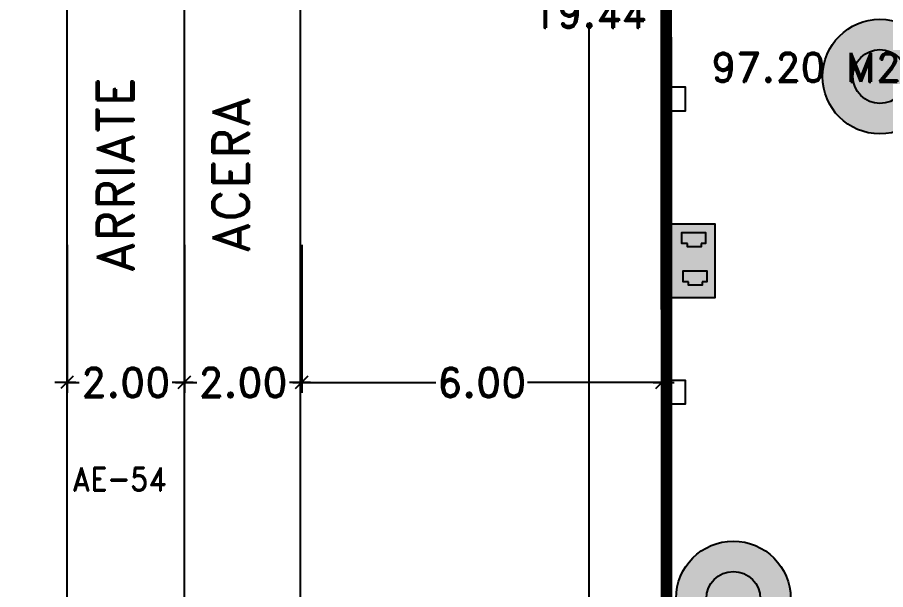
# Model space of a CAD drawing. Header units: millimetres. Extents: x 1590 to 1932, y -48 to 167.
# Drawn here: x 1619.74 to 1634.55, y 99.94 to 109.7 of the extents above; entities that cross this region are included whole.
import ezdxf
from ezdxf.enums import TextEntityAlignment as Align

# ---------------------------------------------------------------- set-up
doc = ezdxf.new("R2010")
doc.units = ezdxf.units.MM
doc.header["$LTSCALE"] = 0.1
doc.header["$MEASUREMENT"] = 0
doc.header["$PDMODE"] = 35
doc.header["$PDSIZE"] = 0.75
doc.layers.get('0').update_dxf_attribs({"linetype": 'CONTINUOUS'})
doc.layers.get('DEFPOINTS').update_dxf_attribs({"linetype": 'CONTINUOUS'})
for name, color, linetype in [('C-PRKG-CARS', 1, 'CONTINUOUS'), ('CABLEADO', 172, 'CONTINUOUS'), ('CALLES', 3, 'CONTINUOUS'), ('CAMARAS', 253, 'CONTINUOUS'), ('Eth2Salidas', 5, 'CONTINUOUS'), ('HATCH', 1, 'CONTINUOUS'), ('TERRENO', 4, 'CONTINUOUS'), ('TEXT', 3, 'CONTINUOUS')]:
    doc.layers.add(name, color=color, linetype=linetype)
doc.styles.add('ROMAND', font='romand.shx')
doc.dimstyles.new('URBA', dxfattribs={"dimtxt": 20, "dimasz": 0.5, "dimexe": 1.25, "dimexo": 0.63, "dimgap": 0.63, "dimtad": 0, "dimtih": 1, "dimtoh": 1, "dimzin": 1, "dimdsep": 46, "dimtxsty": 'ROMAND', "dimcen": 2.5, "dimclrd": 1, "dimclre": 1, "dimclrt": 3, "dimadec": 0, "dimazin": 0, "dimtfac": 1, "dimtmove": 0, "dimatfit": 3, "dimfxl": 1, "dimtvp": 1, "dimtolj": 1, "dimtzin": 1, "dimarcsym": 0})

# ---------------------------------------------------------------- blocks, each defined once
blk = doc.blocks.new('*D17')
at = {"color": 1, "linetype": 'Continuous', "lineweight": -2, "transparency": 16777216}
for p, q in [((1613.593, 101.416), (1613.593, 114.949)), ((1620.593, 101.416), (1620.593, 114.949)), ((1613.793, 114.449), (1620.393, 114.449))]:
    blk.add_line(p, q, dxfattribs=at)
at = {"color": 1, "linetype": 'Continuous', "transparency": 16777216}
for points in [[(1613.793, 114.483), (1613.793, 114.416), (1613.593, 114.449)], [(1620.393, 114.483), (1620.393, 114.416), (1620.593, 114.449)]]:
    blk.add_solid(points, dxfattribs=at)
at = {"layer": 'DEFPOINTS', "color": 0, "linetype": 'Continuous', "transparency": 16777216}
for p in [(1620.593, 114.449), (1613.593, 100.916), (1620.593, 100.916)]:
    blk.add_point(p, dxfattribs=at)
at = {"color": 3, "linetype": 'Continuous', "transparency": 16777216, "insert": (1617.093, 115.449), "char_height": 0.625, "attachment_point": 5, "style": 'ROMAND'}
blk.add_mtext('\\A1;{\\H1.000;7.00}', dxfattribs=at)
blk = doc.blocks.new('UTP1$0$DIMBLOCK')
at = {"color": 1}
blk.add_line((-7.5, 0), (10.5, 0), dxfattribs=at)
at = {"color": 4}
blk.add_line((-5.25, -5.25), (5.25, 5.25), dxfattribs=at)
blk = doc.blocks.new('*D27')
at = {"layer": 'CALLES', "color": 1, "linetype": 'Continuous', "transparency": 16777216}
for p, q in [((1624.593, 105.615), (1624.593, 103.29)), ((1630.736, 105.689), (1630.736, 103.29)), ((1624.613, 103.47), (1626.882, 103.47)), ((1630.716, 103.47), (1628.446, 103.47))]:
    blk.add_line(p, q, dxfattribs=at)
at = {"layer": 'DEFPOINTS', "color": 0, "linetype": 'Continuous', "transparency": 16777216}
for p in [(1630.736, 105.752), (1624.593, 105.678), (1630.736, 103.47)]:
    blk.add_point(p, dxfattribs=at)
at = {"layer": 'CALLES', "color": 1, "linetype": 'Continuous', "transparency": 16777216, "xscale": 0.02, "yscale": 0.02, "zscale": 0.02, "rotation": 180}
blk.add_blockref('UTP1$0$DIMBLOCK', (1624.593, 103.47), dxfattribs=at)
at = {"layer": 'CALLES', "color": 1, "linetype": 'Continuous', "transparency": 16777216, "xscale": 0.02, "yscale": 0.02, "zscale": 0.02}
blk.add_blockref('UTP1$0$DIMBLOCK', (1630.736, 103.47), dxfattribs=at)
at = {"layer": 'CALLES', "color": 3, "linetype": 'Continuous', "transparency": 16777216, "insert": (1627.664, 103.47), "char_height": 0.5, "attachment_point": 5, "style": 'ROMAND'}
blk.add_mtext('\\A1;6.00', dxfattribs=at)
blk = doc.blocks.new('*D26')
at = {"layer": 'CALLES', "color": 1, "linetype": 'Continuous', "transparency": 16777216}
for p, q in [((1622.593, 105.815), (1622.593, 103.29)), ((1624.593, 105.815), (1624.593, 103.29)), ((1622.613, 103.47), (1622.799, 103.47)), ((1624.573, 103.47), (1624.387, 103.47))]:
    blk.add_line(p, q, dxfattribs=at)
at = {"layer": 'DEFPOINTS', "color": 0, "linetype": 'Continuous', "transparency": 16777216}
for p in [(1622.593, 105.878), (1624.593, 105.878), (1624.593, 103.47)]:
    blk.add_point(p, dxfattribs=at)
at = {"layer": 'CALLES', "color": 1, "linetype": 'Continuous', "transparency": 16777216, "xscale": 0.02, "yscale": 0.02, "zscale": 0.02, "rotation": 180}
blk.add_blockref('UTP1$0$DIMBLOCK', (1622.593, 103.47), dxfattribs=at)
at = {"layer": 'CALLES', "color": 1, "linetype": 'Continuous', "transparency": 16777216, "xscale": 0.02, "yscale": 0.02, "zscale": 0.02}
blk.add_blockref('UTP1$0$DIMBLOCK', (1624.593, 103.47), dxfattribs=at)
at = {"layer": 'CALLES', "color": 3, "linetype": 'Continuous', "transparency": 16777216, "insert": (1623.593, 103.47), "char_height": 0.5, "attachment_point": 5, "style": 'ROMAND'}
blk.add_mtext('\\A1;2.00', dxfattribs=at)
blk = doc.blocks.new('*D25')
at = {"layer": 'CALLES', "color": 1, "linetype": 'Continuous', "transparency": 16777216}
for p, q in [((1620.593, 105.815), (1620.593, 103.29)), ((1622.593, 105.815), (1622.593, 103.29)), ((1620.613, 103.47), (1620.799, 103.47)), ((1622.573, 103.47), (1622.387, 103.47))]:
    blk.add_line(p, q, dxfattribs=at)
at = {"layer": 'DEFPOINTS', "color": 0, "linetype": 'Continuous', "transparency": 16777216}
for p in [(1620.593, 105.878), (1622.593, 105.878), (1622.593, 103.47)]:
    blk.add_point(p, dxfattribs=at)
at = {"layer": 'CALLES', "color": 1, "linetype": 'Continuous', "transparency": 16777216, "xscale": 0.02, "yscale": 0.02, "zscale": 0.02, "rotation": 180}
blk.add_blockref('UTP1$0$DIMBLOCK', (1620.593, 103.47), dxfattribs=at)
at = {"layer": 'CALLES', "color": 1, "linetype": 'Continuous', "transparency": 16777216, "xscale": 0.02, "yscale": 0.02, "zscale": 0.02}
blk.add_blockref('UTP1$0$DIMBLOCK', (1622.593, 103.47), dxfattribs=at)
at = {"layer": 'CALLES', "color": 3, "linetype": 'Continuous', "transparency": 16777216, "insert": (1621.593, 103.47), "char_height": 0.5, "attachment_point": 5, "style": 'ROMAND'}
blk.add_mtext('\\A1;2.00', dxfattribs=at)
blk = doc.blocks.new('*D321')
at = {"color": 1, "linetype": 'Continuous', "transparency": 16777216}
for p, q in [((1630.673, 118.104), (1629.318, 118.104)), ((1629.498, 118.084), (1629.498, 110.041)), ((1629.498, 98.682), (1629.498, 109.501)), ((1630.673, 98.662), (1629.318, 98.662))]:
    blk.add_line(p, q, dxfattribs=at)
at = {"layer": 'DEFPOINTS', "color": 0, "linetype": 'Continuous', "transparency": 16777216}
for p in [(1630.736, 118.104), (1629.498, 98.662), (1630.736, 98.662)]:
    blk.add_point(p, dxfattribs=at)
at = {"color": 1, "linetype": 'Continuous', "transparency": 16777216, "xscale": 0.02, "yscale": 0.02, "zscale": 0.02}
for p, rotation in [((1629.498, 118.104), 90), ((1629.498, 98.662), 270)]:
    blk.add_blockref('UTP1$0$DIMBLOCK', p, dxfattribs=dict(at, rotation=rotation))
at = {"color": 3, "linetype": 'Continuous', "transparency": 16777216, "insert": (1629.498, 109.771), "char_height": 0.5, "attachment_point": 5, "style": 'ROMAND'}
blk.add_mtext('\\A1;19.44', dxfattribs=at)
blk = doc.blocks.new('dosSALIDAS')
at = {"layer": 'Eth2Salidas', "linetype": 'Continuous'}
h = blk.add_hatch(color=0, dxfattribs=at)
h.dxf.hatch_style = 1
h.paths.add_polyline_path([(0.3251, 0), (0, 0), (0, -0.5502), (0.3251, -0.5502)])
h.paths.add_polyline_path([(0.1197, -0.1706), (0.1197, -0.1458), (0.079, -0.1458), (0.079, -0.0653), (0.2552, -0.0653), (0.2552, -0.1458), (0.2216, -0.1458), (0.2216, -0.1706)], flags=16)
h.paths.add_polyline_path([(0.2637, -0.3509), (0.2637, -0.4314), (0.23, -0.4314), (0.23, -0.4562), (0.1282, -0.4562), (0.1282, -0.4314), (0.0874, -0.4314), (0.0874, -0.3509)], flags=16)
h = blk.add_hatch(color=256, dxfattribs=at)
h.dxf.hatch_style = 1
h.paths.add_polyline_path([(0.2216, -0.1706), (0.2216, -0.1458), (0.2552, -0.1458), (0.2552, -0.0653), (0.079, -0.0653), (0.079, -0.1458), (0.1197, -0.1458), (0.1197, -0.1706)])
h = blk.add_hatch(color=256, dxfattribs=at)
h.dxf.hatch_style = 1
h.paths.add_polyline_path([(0.23, -0.4562), (0.23, -0.4314), (0.2637, -0.4314), (0.2637, -0.3509), (0.0874, -0.3509), (0.0874, -0.4314), (0.1282, -0.4314), (0.1282, -0.4562)])
at = {"layer": 'Eth2Salidas', "color": 18, "linetype": 'Continuous', "true_color": 0x000000}
blk.add_lwpolyline([(0, 0), (0.3251, 0), (0.3251, -0.5502), (0, -0.5502)], close=True, dxfattribs=at)
for points in [[(0.1197, -0.1458), (0.079, -0.1458), (0.079, -0.0653), (0.2552, -0.0653), (0.2552, -0.1458), (0.2216, -0.1458)], [(0.2216, -0.1458), (0.2216, -0.1706), (0.1197, -0.1706), (0.1197, -0.1458)], [(0.1282, -0.4314), (0.0874, -0.4314), (0.0874, -0.3509), (0.2637, -0.3509), (0.2637, -0.4314), (0.23, -0.4314)], [(0.23, -0.4314), (0.23, -0.4562), (0.1282, -0.4562), (0.1282, -0.4314)]]:
    blk.add_lwpolyline(points, dxfattribs=at)
blk = doc.blocks.new('cams')
at = {"layer": 'CAMARAS', "linetype": 'Continuous', "true_color": 0xffffff}
h = blk.add_hatch(color=7, dxfattribs=at)
h.dxf.hatch_style = 1
h.paths.add_polyline_path([(-0.977, 0, 1), (0.977, 0, 1)])
h.paths.add_polyline_path([(0.46, 0, -1), (-0.46, 0, -1)], flags=16)
at = {"layer": 'CAMARAS', "linetype": 'Continuous', "true_color": 0x939598}
h = blk.add_hatch(color=252, dxfattribs=at)
h.dxf.hatch_style = 1
h.paths.add_polyline_path([(-0.46, 0, 1), (0.46, 0, 1)])
at = {"layer": 'CAMARAS', "color": 0, "linetype": 'Continuous'}
for radius in [0.977, 0.977, 0.977, 0.46]:
    blk.add_circle((0, 0), radius, dxfattribs=at)

msp = doc.modelspace()

# ---------------------------------------------------------------- linework, layer by layer
at = {"layer": 'C-PRKG-CARS', "color": 2}
msp.add_line((1622.5927, 78.9625), (1622.5927, 110.1623), dxfattribs=at)
at = {"layer": 'CABLEADO', "linetype": 'Continuous', "const_width": 0.2}
msp.add_lwpolyline([(1630.81, 113.6093), (1630.82, 68.6983)], dxfattribs=at)
at = {"layer": 'CALLES', "linetype": 'Continuous'}
for p, q in [((1620.5927, 98.1302), (1620.5927, 157.9798)), ((1620.5927, 87.01), (1620.5927, 127.6057)), ((1620.5927, 52.886), (1620.5927, 125.5556)), ((1620.5927, 52.886), (1620.5927, 125.5556))]:
    msp.add_line(p, q, dxfattribs=at)
at = {"layer": 'CALLES', "color": 4, "linetype": 'Continuous'}
for points in [[(1630.7358, 108.1043), (1631.1358, 108.1043), (1631.1358, 108.5043), (1630.7358, 108.5043)], [(1630.7358, 103.1043), (1631.1358, 103.1043), (1631.1358, 103.5043), (1630.7358, 103.5043)]]:
    msp.add_lwpolyline(points, close=True, dxfattribs=at)
at = {"layer": 'CAMARAS', "color": 2, "linetype": 'Continuous', "lineweight": 0}
for p, q in [((1630.8858, 113.1043), (1630.8858, 108.5043)), ((1630.8858, 108.1043), (1630.8858, 103.5043)), ((1630.8858, 103.1043), (1630.8858, 98.8619))]:
    msp.add_line(p, q, dxfattribs=at)
at = {"layer": 'CAMARAS', "color": 4, "linetype": 'Continuous', "lineweight": 0}
for p, q in [((1630.8858, 108.5043), (1631.1358, 108.5043)), ((1631.1358, 108.5043), (1631.1358, 108.1043)), ((1631.1358, 108.1043), (1630.8858, 108.1043)), ((1630.8858, 103.5043), (1631.1358, 103.5043)), ((1631.1358, 103.5043), (1631.1358, 103.1043)), ((1631.1358, 103.1043), (1630.8858, 103.1043))]:
    msp.add_line(p, q, dxfattribs=at)
at = {"layer": 'CAMARAS', "color": 18, "linetype": 'Continuous', "lineweight": 0}
for p, q in [((1630.8952, 104.9138), (1630.8952, 106.1762)), ((1630.8952, 106.1762), (1631.6411, 106.1762)), ((1631.6411, 106.1762), (1631.6411, 104.9138)), ((1631.0764, 105.8417), (1631.0764, 106.0264)), ((1631.0764, 106.0264), (1631.4808, 106.0264)), ((1631.4808, 106.0264), (1631.4808, 105.8417)), ((1631.1699, 105.8417), (1631.0764, 105.8417)), ((1631.1699, 105.7848), (1631.1699, 105.8417)), ((1631.4036, 105.7848), (1631.1699, 105.7848)), ((1631.4808, 105.8417), (1631.4036, 105.8417)), ((1631.4036, 105.8417), (1631.4036, 105.7848)), ((1631.0958, 105.1864), (1631.0958, 105.3711)), ((1631.0958, 105.3711), (1631.5002, 105.3711)), ((1631.5002, 105.3711), (1631.5002, 105.1864)), ((1631.1893, 105.1864), (1631.0958, 105.1864)), ((1631.1893, 105.1296), (1631.1893, 105.1864)), ((1631.5002, 105.1864), (1631.423, 105.1864)), ((1631.423, 105.1864), (1631.423, 105.1296)), ((1631.423, 105.1296), (1631.1893, 105.1296)), ((1631.6411, 104.9138), (1630.8952, 104.9138))]:
    msp.add_line(p, q, dxfattribs=at)
at = {"layer": 'HATCH', "color": 1, "linetype": 'Continuous'}
msp.add_line((1630.7358, 95.3495), (1630.7358, 101.8756), dxfattribs=at)
at = {"layer": 'TERRENO', "color": 5, "linetype": 'Continuous'}
msp.add_line((1624.5927, -20.9342), (1624.5672, 128.1062), dxfattribs=at)
at = {"layer": 'TERRENO', "color": 4, "linetype": 'Continuous'}
msp.add_line((1630.7358, 74.9207), (1630.7358, 118.1061), dxfattribs=at)
at = {"layer": 'TERRENO', "color": 2, "linetype": 'Continuous'}
for p, q in [((1630.8858, 108.5043), (1630.8858, 113.1043)), ((1630.8858, 103.5043), (1630.8858, 108.1043)), ((1630.8858, 98.8619), (1630.8858, 103.1043))]:
    msp.add_line(p, q, dxfattribs=at)

# ---------------------------------------------------------------- block references
at = {"layer": 'CAMARAS', "color": 0, "linetype": 'Continuous'}
for p in [(1634.4531, 108.6872), (1631.9543, 99.7855)]:
    msp.add_blockref('cams', p, dxfattribs=at)
at = {"layer": 'Eth2Salidas', "color": 0, "linetype": 'Continuous', "xscale": 2.294213201718801, "yscale": 2.294213201718801, "zscale": 2.294213201718801}
msp.add_blockref('dosSALIDAS', (1630.8952, 106.1762), dxfattribs=at)

# ---------------------------------------------------------------- texts
at = {"layer": 'TEXT', "style": 'ROMAND'}
msp.add_text('97.20 M2', height=0.5, dxfattribs=at).set_placement((1631.5779, 108.5948))
for s, p in [('ARRIATE', (1621.7218, 107.0103)), ('ACERA', (1623.6941, 107.0103))]:
    msp.add_text(s, height=0.625, rotation=90, dxfattribs=at).set_placement(p, align=Align.CENTER)
at = {"layer": 'TEXT', "color": 2, "style": 'ROMAND', "width": 0.9}
msp.add_text('AE-54', height=0.4, dxfattribs=at).set_placement((1620.6809, 101.6217))

# ---------------------------------------------------------------- dimensions: what is measured, and where the dimension line sits
at = {"color": 7, "linetype": 'Continuous'}
dim = msp.add_linear_dim(base=(1629.4984, 98.6619), p1=(1630.7358, 118.1043), p2=(1630.7358, 98.6619), angle=90, dimstyle='URBA', override={"dimtxt": 0.5, "dimasz": 0.02, "dimexe": 0.18, "dimexo": 0.0625, "dimgap": 0.02, "dimzin": 0, "dimblk1": 'UTP1$0$DIMBLOCK', "dimblk2": 'UTP1$0$DIMBLOCK', "dimsah": 1, "dimcen": 0.09, "dimtdec": 4, "dimtofl": 0, "dimtvp": 0, "dimtzin": 0}, dxfattribs=at)
dim.commit()
dim.dimension.update_dxf_attribs({"geometry": '*D321', "text_midpoint": (1629.4984, 109.7708), "dimtype": 160})
at = {"color": 4, "linetype": 'Continuous'}
dim = msp.add_linear_dim(base=(1620.5927, 114.4492), p1=(1613.5927, 100.9157), p2=(1620.5927, 100.9157), text='{\\H1.000;7.00}', dimstyle='URBA', override={"dimtxt": 0.625, "dimasz": 0.2, "dimexe": 0.5, "dimexo": 0.5, "dimgap": 0.1}, dxfattribs=at)
dim.commit()
dim.dimension.update_dxf_attribs({"geometry": '*D17', "text_midpoint": (1617.0927, 115.4492)})
at = {"layer": 'CALLES', "color": 6, "linetype": 'Continuous'}
dim = msp.add_aligned_dim(p1=(1620.5927, 105.8777), p2=(1622.5927, 105.8777), distance=-2.4081, dimstyle='URBA', override={"dimtxt": 0.5, "dimasz": 0.02, "dimexe": 0.18, "dimexo": 0.0625, "dimgap": 0.02, "dimzin": 0, "dimblk1": 'UTP1$0$DIMBLOCK', "dimblk2": 'UTP1$0$DIMBLOCK', "dimsah": 1, "dimcen": 0.09, "dimtdec": 4, "dimtofl": 0, "dimtvp": 0, "dimtzin": 0}, dxfattribs=at)
dim.commit()
dim.dimension.update_dxf_attribs({"geometry": '*D25', "text_midpoint": (1621.5927, 103.4697)})
dim = msp.add_linear_dim(base=(1624.5927, 103.4697), p1=(1622.5927, 105.8777), p2=(1624.5927, 105.8777), angle=180, dimstyle='URBA', override={"dimtxt": 0.5, "dimasz": 0.02, "dimexe": 0.18, "dimexo": 0.0625, "dimgap": 0.02, "dimzin": 0, "dimblk1": 'UTP1$0$DIMBLOCK', "dimblk2": 'UTP1$0$DIMBLOCK', "dimsah": 1, "dimcen": 0.09, "dimtdec": 4, "dimtofl": 0, "dimtvp": 0, "dimtzin": 0}, dxfattribs=at)
dim.commit()
dim.dimension.update_dxf_attribs({"geometry": '*D26', "text_midpoint": (1623.5927, 103.4697)})
dim = msp.add_linear_dim(base=(1630.7358, 103.4697), p1=(1624.5927, 105.6777), p2=(1630.7358, 105.7516), text='6.00', dimstyle='URBA', override={"dimtxt": 0.5, "dimasz": 0.02, "dimexe": 0.18, "dimexo": 0.0625, "dimgap": 0.02, "dimzin": 0, "dimblk1": 'UTP1$0$DIMBLOCK', "dimblk2": 'UTP1$0$DIMBLOCK', "dimsah": 1, "dimcen": 0.09, "dimtdec": 4, "dimtofl": 0, "dimtvp": 0, "dimtzin": 0}, dxfattribs=at)
dim.commit()
dim.dimension.update_dxf_attribs({"geometry": '*D27', "text_midpoint": (1627.6642, 103.4697)})

doc.saveas('drawing.dxf')
